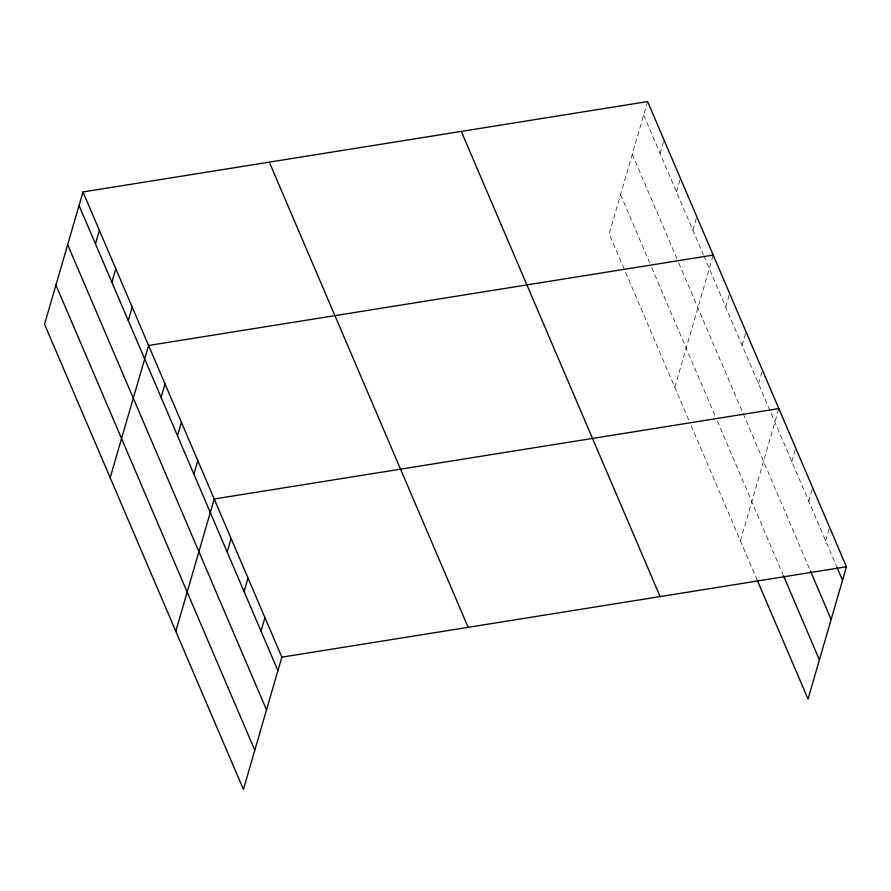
<?xml version="1.0" encoding="UTF-8"?>
<svg xmlns="http://www.w3.org/2000/svg" width="891" height="891" viewBox="0 0 891 891"><rect width="100%" height="100%" fill="white"/><g stroke="black" fill="none" stroke-linecap="round" stroke-linejoin="round"><path stroke-width="0.67" stroke-dasharray="4.46 3.34" d="M647.601 101.574L609.177 233.843L624.48 269.661M660.075 153.464L663.65 141.179M676.481 191.843L680.056 179.559M692.886 230.223L696.818 216.702M674.788 387.351L713.223 255.082M725.697 306.972L729.272 294.687M742.103 345.352L745.678 333.067M758.508 383.731L762.44 370.222M740.41 540.87L778.845 408.601M791.821 461.649L795.741 448.14M808.716 501.199L812.648 487.678M825.623 540.737L829.187 528.452M643.67 115.084L703.277 254.525M703.823 255.806L837.072 567.522M632.287 154.277L678.218 261.731M678.775 263.012L809.874 569.717M620.559 194.65L649.539 262.455M651.733 267.567L715.161 415.963M717.344 421.087L782.877 574.383M625.582 272.223L690.102 423.18M691.193 425.731L757.317 580.409"/><path stroke-width="1.34" d="M82.974 191.966L44.55 324.235L243.399 789.426L281.823 657.157L82.974 191.966L647.601 101.574L846.45 566.765L808.026 699.034L757.317 580.409M95.46 243.856L99.38 230.346M111.865 282.235L115.785 268.726M128.271 320.615L132.191 307.105M110.172 477.754L148.597 345.474L713.223 255.082M161.082 397.375L165.002 383.854M177.487 435.744L181.408 422.234M193.893 474.123L197.813 460.614M175.794 631.262L214.219 498.993L778.845 408.601M227.194 552.041L231.125 538.532M244.101 591.591L248.021 578.07M260.996 631.129L264.928 617.619M281.823 657.157L846.45 566.765M837.072 567.522L842.53 580.275M810.42 570.997L831.136 619.468M783.423 575.664L819.408 659.841M461.271 131.4L660.12 596.591M269.305 162.14L468.154 627.331M79.054 205.476L277.903 670.667M67.671 244.669L266.52 709.86M55.933 285.042L254.781 750.233"/></g></svg>
